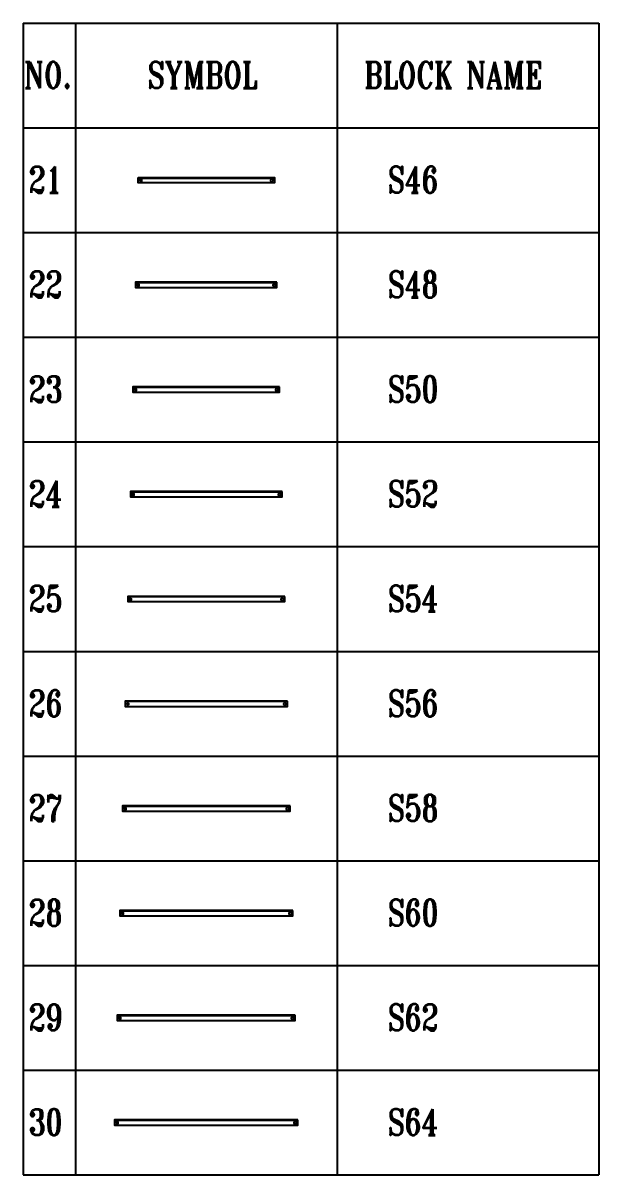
# Model space of a CAD drawing. Header units: millimetres. Extents: x -21221 to 1625077, y -149981 to 356550.
# Drawn here: x 272171 to 277671, y 153552 to 164552 of the extents above; entities that cross this region are included whole.
import ezdxf

# ---------------------------------------------------------------- set-up
doc = ezdxf.new("R2010")
doc.units = ezdxf.units.MM
doc.header["$LTSCALE"] = 1000
doc.header["$MEASUREMENT"] = 0
doc.linetypes.add('HIDDEN2', pattern=[0.1875, 0.125, -0.0625])
doc.layers.get('0').update_dxf_attribs({"linetype": 'CONTINUOUS'})
doc.styles.add('SUPPORT', font='ROMANT.SHX', dxfattribs={"width": 0.75, "height": 250})

# ---------------------------------------------------------------- blocks, each defined once
blk = doc.blocks.new('S46')
at = {"color": 9, "linetype": 'HIDDEN2', "ltscale": 500}
blk.add_line((-650, 20), (650, 20), dxfattribs=at)
at = {"color": 9}
for points in [[(-650, 25), (650, 25), (650, -25), (-650, -25)], [(-635, -9), (-625, -15), (-615, -9), (-615, 3), (-625, 9), (-635, 3)], [(635, -9), (625, -15), (615, -9), (615, 3), (625, 9), (635, 3)]]:
    blk.add_lwpolyline(points, close=True, dxfattribs=at)
blk = doc.blocks.new('S48')
at = {"color": 9, "linetype": 'HIDDEN2', "ltscale": 500}
blk.add_line((675, 20), (-675, 20), dxfattribs=at)
at = {"color": 9}
for points in [[(675, 25), (-675, 25), (-675, -25), (675, -25)], [(-660, -9), (-650, -15), (-640, -9), (-640, 3), (-650, 9), (-660, 3)], [(660, -9), (650, -15), (640, -9), (640, 3), (650, 9), (660, 3)]]:
    blk.add_lwpolyline(points, close=True, dxfattribs=at)
blk = doc.blocks.new('S50')
at = {"color": 9, "linetype": 'HIDDEN2', "ltscale": 500}
blk.add_line((700, 20), (-700, 20), dxfattribs=at)
at = {"color": 9}
for points in [[(700, 25), (-700, 25), (-700, -25), (700, -25)], [(-685, -9), (-675, -15), (-665, -9), (-665, 3), (-675, 9), (-685, 3)], [(685, -9), (675, -15), (665, -9), (665, 3), (675, 9), (685, 3)]]:
    blk.add_lwpolyline(points, close=True, dxfattribs=at)
blk = doc.blocks.new('S52')
at = {"color": 9, "linetype": 'HIDDEN2', "ltscale": 500}
blk.add_line((725, 20), (-725, 20), dxfattribs=at)
at = {"color": 9}
for points in [[(725, 25), (-725, 25), (-725, -25), (725, -25)], [(-710, -9), (-700, -15), (-690, -9), (-690, 3), (-700, 9), (-710, 3)], [(710, -9), (700, -15), (690, -9), (690, 3), (700, 9), (710, 3)]]:
    blk.add_lwpolyline(points, close=True, dxfattribs=at)
blk = doc.blocks.new('S54')
at = {"color": 9, "linetype": 'HIDDEN2', "ltscale": 500}
blk.add_line((750, 20), (-750, 20), dxfattribs=at)
at = {"color": 9}
for points in [[(750, 25), (-750, 25), (-750, -25), (750, -25)], [(-735, -9), (-725, -15), (-715, -9), (-715, 3), (-725, 9), (-735, 3)], [(735, -9), (725, -15), (715, -9), (715, 3), (725, 9), (735, 3)]]:
    blk.add_lwpolyline(points, close=True, dxfattribs=at)
blk = doc.blocks.new('S56')
at = {"color": 9, "linetype": 'HIDDEN2', "ltscale": 500}
blk.add_line((775, 20), (-775, 20), dxfattribs=at)
at = {"color": 9}
for points in [[(775, 25), (-775, 25), (-775, -25), (775, -25)], [(-760, -9), (-750, -15), (-740, -9), (-740, 3), (-750, 9), (-760, 3)], [(760, -9), (750, -15), (740, -9), (740, 3), (750, 9), (760, 3)]]:
    blk.add_lwpolyline(points, close=True, dxfattribs=at)
blk = doc.blocks.new('S58')
at = {"color": 9, "linetype": 'HIDDEN2', "ltscale": 500}
blk.add_line((800, 20), (-800, 20), dxfattribs=at)
at = {"color": 9}
for points in [[(800, 25), (-800, 25), (-800, -25), (800, -25)], [(-785, -9), (-775, -15), (-765, -9), (-765, 3), (-775, 9), (-785, 3)], [(785, -9), (775, -15), (765, -9), (765, 3), (775, 9), (785, 3)]]:
    blk.add_lwpolyline(points, close=True, dxfattribs=at)
blk = doc.blocks.new('S60')
at = {"color": 9, "linetype": 'HIDDEN2', "ltscale": 500}
blk.add_line((825, 20), (-825, 20), dxfattribs=at)
at = {"color": 9}
for points in [[(825, 25), (-825, 25), (-825, -25), (825, -25)], [(-810, -9), (-800, -15), (-790, -9), (-790, 3), (-800, 9), (-810, 3)], [(810, -9), (800, -15), (790, -9), (790, 3), (800, 9), (810, 3)]]:
    blk.add_lwpolyline(points, close=True, dxfattribs=at)
blk = doc.blocks.new('S62')
at = {"color": 9, "linetype": 'HIDDEN2', "ltscale": 500}
blk.add_line((850, 20), (-850, 20), dxfattribs=at)
at = {"color": 9}
for points in [[(850, 25), (-850, 25), (-850, -25), (850, -25)], [(-835, -9), (-825, -15), (-815, -9), (-815, 3), (-825, 9), (-835, 3)], [(835, -9), (825, -15), (815, -9), (815, 3), (825, 9), (835, 3)]]:
    blk.add_lwpolyline(points, close=True, dxfattribs=at)
blk = doc.blocks.new('S64')
at = {"color": 9, "linetype": 'HIDDEN2', "ltscale": 500}
blk.add_line((875, 20), (-875, 20), dxfattribs=at)
at = {"color": 9}
for points in [[(875, 25), (-875, 25), (-875, -25), (875, -25)], [(-860, -9), (-850, -15), (-840, -9), (-840, 3), (-850, 9), (-860, 3)], [(860, -9), (850, -15), (840, -9), (840, 3), (850, 9), (860, 3)]]:
    blk.add_lwpolyline(points, close=True, dxfattribs=at)

msp = doc.modelspace()

# ---------------------------------------------------------------- linework, layer by layer
for p, q in [((272170.7, 164551.5), (277670.7, 164551.5)), ((272170.7, 164551.5), (272170.7, 153551.5)), ((272670.7, 164551.5), (272670.7, 153551.5)), ((275170.7, 164551.5), (275170.7, 153551.5)), ((277670.7, 164551.5), (277670.7, 153551.5)), ((272170.7, 163551.5), (277670.7, 163551.5)), ((272170.7, 162551.5), (277670.7, 162551.5)), ((272170.7, 161551.5), (277670.7, 161551.5)), ((272170.7, 160551.5), (277670.7, 160551.5)), ((272170.7, 159551.5), (277670.7, 159551.5)), ((272170.7, 158551.5), (277670.7, 158551.5)), ((272170.7, 157551.5), (277670.7, 157551.5)), ((272170.7, 156551.5), (277670.7, 156551.5)), ((272170.7, 155551.5), (277670.7, 155551.5)), ((272170.7, 154551.5), (277670.7, 154551.5)), ((272170.7, 153551.5), (277670.7, 153551.5))]:
    msp.add_line(p, q)

# ---------------------------------------------------------------- block references
for name, p in [('S46', (273920.7, 163051.5)), ('S48', (273920.7, 162051.5)), ('S50', (273920.7, 161051.5)), ('S52', (273920.7, 160051.5)), ('S54', (273920.7, 159051.5)), ('S56', (273920.7, 158051.5)), ('S58', (273920.7, 157051.5)), ('S60', (273920.7, 156051.5)), ('S62', (273920.7, 155051.5)), ('S64', (273920.7, 154051.5))]:
    msp.add_blockref(name, p)

# ---------------------------------------------------------------- texts
at = {"color": 4, "ltscale": 50, "style": 'SUPPORT', "width": 0.75}
for s, p in [('NO.', (272178, 163930.9)), ('SYMBOL', (273361.3, 163930.9)), ('BLOCK NAME', (275428, 163930.9)), ('21', (272225.4, 162930.9)), ('S46', (275655.5, 162930.9)), ('22', (272225.4, 161930.9)), ('S48', (275655.5, 161930.9)), ('23', (272225.4, 160930.9)), ('S50', (275655.5, 160930.9)), ('24', (272225.4, 159930.9)), ('S52', (275655.5, 159930.9)), ('25', (272225.4, 158930.9)), ('S54', (275655.5, 158930.9)), ('26', (272225.4, 157930.9)), ('S56', (275655.5, 157930.9)), ('27', (272225.4, 156930.9)), ('S58', (275655.5, 156930.9)), ('28', (272225.4, 155930.9)), ('S60', (275655.5, 155930.9)), ('29', (272225.4, 154930.9)), ('S62', (275655.5, 154930.9)), ('30', (272225.4, 153930.9)), ('S64', (275655.5, 153930.9))]:
    msp.add_text(s, height=250, dxfattribs=at).set_placement(p)

doc.saveas('drawing.dxf')
